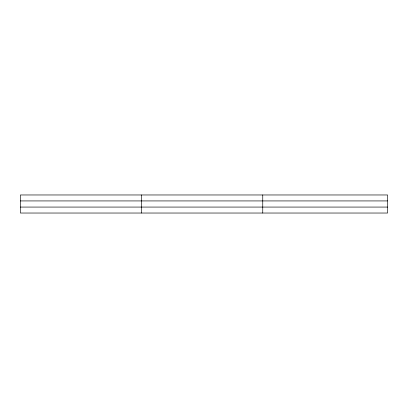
<?xml version="1.0" encoding="UTF-8"?>
<svg xmlns="http://www.w3.org/2000/svg" width="408" height="408" viewBox="0 0 408 408"><rect width="100%" height="100%" fill="white"/><g stroke="black" fill="none" stroke-linecap="round" stroke-linejoin="round"><path stroke-width="0.61" d="M141.576 194.968L141.576 213.032M262.752 194.968L262.752 213.032M387.6 200.93L387.6 194.968L20.4 194.968L20.4 213.032L387.6 213.032L387.6 200.93L20.4 200.93M20.4 207.07L387.6 207.07"/></g></svg>
